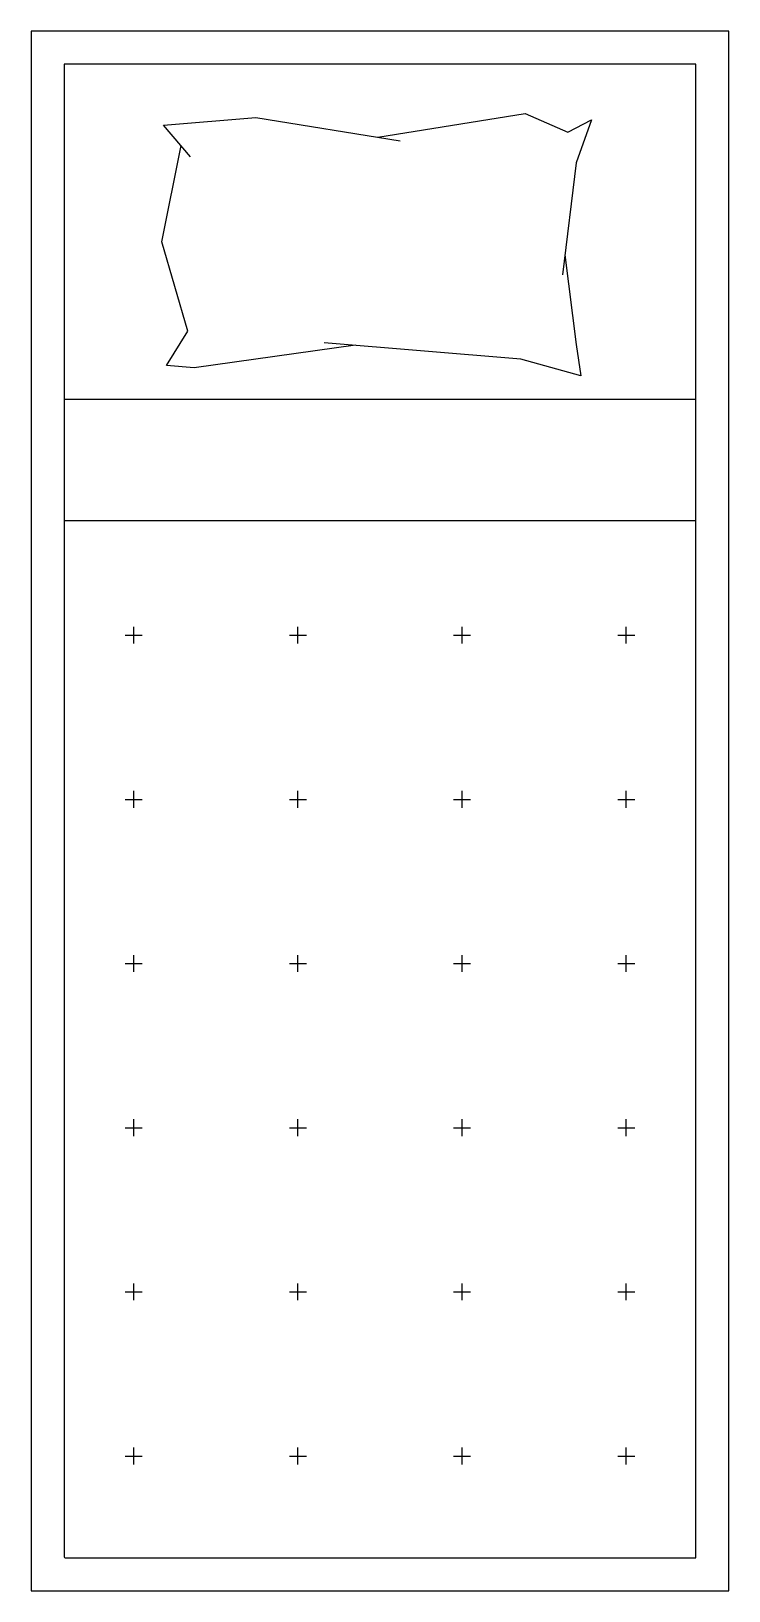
# Model space of a CAD drawing. Extents: x 32.91 to 33.76, y 28.28 to 30.18.
import ezdxf

# ---------------------------------------------------------------- set-up
doc = ezdxf.new("R2010")
doc.units = 0
doc.header["$MEASUREMENT"] = 0
doc.layers.add('A-MOBILIA', color=2, linetype='CONTINUOUS')
doc.layers.add('ESC50', color=1, linetype='CONTINUOUS')

msp = doc.modelspace()

# ---------------------------------------------------------------- linework, layer by layer
at = {"layer": 'A-MOBILIA'}
for p, q in [((33.0703, 30.0677), (33.1829, 30.0772)), ((33.1829, 30.0772), (33.3587, 30.0489)), ((33.3313, 30.0534), (33.5109, 30.082)), ((33.5109, 30.082), (33.5627, 30.0591)), ((33.1031, 30.0292), (33.0703, 30.0677)), ((33.5627, 30.0591), (33.5917, 30.0743)), ((33.5917, 30.0743), (33.573, 30.0219)), ((33.0682, 29.9256), (33.0917, 30.0429)), ((33.573, 30.0219), (33.5564, 29.8853)), ((33.1, 29.8169), (33.0682, 29.9256)), ((33.5594, 29.9097), (33.573, 29.8007)), ((33.0738, 29.7749), (33.1, 29.8169)), ((33.3042, 29.7998), (33.1076, 29.7721)), ((33.5054, 29.7826), (33.266, 29.8028)), ((33.573, 29.8007), (33.5786, 29.7626)), ((33.1076, 29.7721), (33.0738, 29.7749)), ((33.5786, 29.7626), (33.5054, 29.7826)), ((32.949, 29.734), (33.719, 29.734)), ((32.949, 29.5864), (33.719, 29.5864))]:
    msp.add_line(p, q, dxfattribs=at)
msp.add_lwpolyline([(33.759, 28.2823), (33.759, 30.1823), (32.909, 30.1823), (32.909, 28.2823)], close=True, dxfattribs=at)
msp.add_lwpolyline([(33.719, 28.3223), (33.719, 30.1423), (32.949, 30.1423), (32.949, 28.3247, 0.414214), (32.9513, 28.3223)], format="xyb", close=True, dxfattribs=at)
at = {"layer": 'ESC50'}
for p, q in [((33.034, 29.4362), (33.034, 29.4567)), ((33.234, 29.4362), (33.234, 29.4567)), ((33.434, 29.4362), (33.434, 29.4567)), ((33.634, 29.4362), (33.634, 29.4567)), ((33.0237, 29.4465), (33.0443, 29.4465)), ((33.2237, 29.4465), (33.2443, 29.4465)), ((33.4237, 29.4465), (33.4443, 29.4465)), ((33.6237, 29.4465), (33.6443, 29.4465)), ((33.0237, 29.2465), (33.0443, 29.2465)), ((33.034, 29.2362), (33.034, 29.2567)), ((33.2237, 29.2465), (33.2443, 29.2465)), ((33.234, 29.2362), (33.234, 29.2567)), ((33.4237, 29.2465), (33.4443, 29.2465)), ((33.434, 29.2362), (33.434, 29.2567)), ((33.6237, 29.2465), (33.6443, 29.2465)), ((33.634, 29.2362), (33.634, 29.2567)), ((33.034, 29.0362), (33.034, 29.0567)), ((33.234, 29.0362), (33.234, 29.0567)), ((33.434, 29.0362), (33.434, 29.0567)), ((33.634, 29.0362), (33.634, 29.0567)), ((33.0237, 29.0465), (33.0443, 29.0465)), ((33.2237, 29.0465), (33.2443, 29.0465)), ((33.4237, 29.0465), (33.4443, 29.0465)), ((33.6237, 29.0465), (33.6443, 29.0465)), ((33.0237, 28.8465), (33.0443, 28.8465)), ((33.034, 28.8362), (33.034, 28.8567)), ((33.2237, 28.8465), (33.2443, 28.8465)), ((33.234, 28.8362), (33.234, 28.8567)), ((33.4237, 28.8465), (33.4443, 28.8465)), ((33.434, 28.8362), (33.434, 28.8567)), ((33.6237, 28.8465), (33.6443, 28.8465)), ((33.634, 28.8362), (33.634, 28.8567)), ((33.034, 28.6362), (33.034, 28.6567)), ((33.234, 28.6362), (33.234, 28.6567)), ((33.434, 28.6362), (33.434, 28.6567)), ((33.634, 28.6362), (33.634, 28.6567)), ((33.0237, 28.6465), (33.0443, 28.6465)), ((33.2237, 28.6465), (33.2443, 28.6465)), ((33.4237, 28.6465), (33.4443, 28.6465)), ((33.6237, 28.6465), (33.6443, 28.6465)), ((33.0237, 28.4465), (33.0443, 28.4465)), ((33.034, 28.4362), (33.034, 28.4567)), ((33.2237, 28.4465), (33.2443, 28.4465)), ((33.234, 28.4362), (33.234, 28.4567)), ((33.4237, 28.4465), (33.4443, 28.4465)), ((33.434, 28.4362), (33.434, 28.4567)), ((33.6237, 28.4465), (33.6443, 28.4465)), ((33.634, 28.4362), (33.634, 28.4567))]:
    msp.add_line(p, q, dxfattribs=at)

doc.saveas('drawing.dxf')
